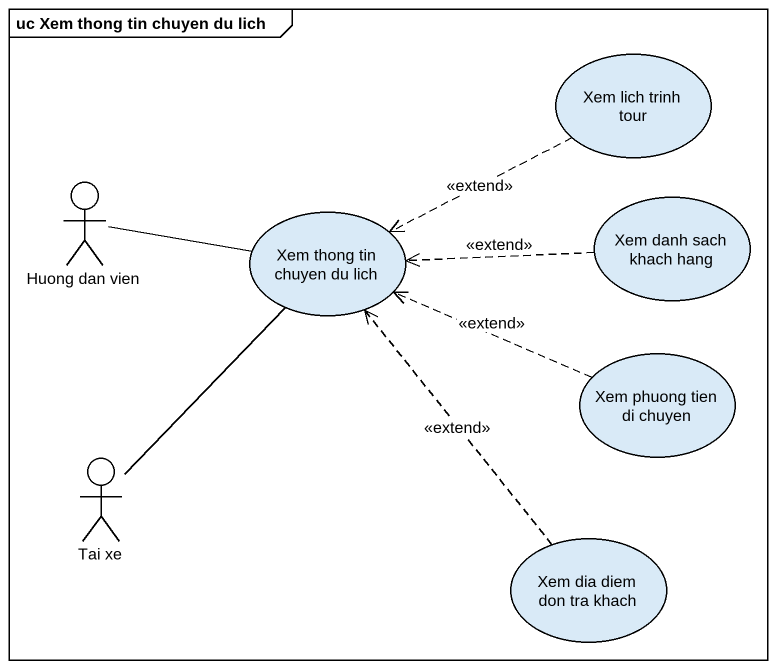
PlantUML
@startuml
mainframe uc Xem thong tin chuyen du lich
usecase "Xem lich trinh tour" as Xem_lich_trinh_tour
actor "Huong dan vien" as Huong_dan_vien
usecase "Xem danh sach khach hang" as Xem_danh_sach_khach_hang
usecase "Xem thong tin chuyen du lich" as Xem_thong_tin_chuyen_du_lich
usecase "Xem phuong tien di chuyen" as Xem_phuong_tien_di_chuyen
actor "Tai xe" as Tai_xe
usecase "Xem dia diem don tra khach" as Xem_dia_diem_don_tra_khach
Xem_lich_trinh_tour .left.> Xem_thong_tin_chuyen_du_lich : <<extend>>
Huong_dan_vien -right- Xem_thong_tin_chuyen_du_lich
Xem_danh_sach_khach_hang .left.> Xem_thong_tin_chuyen_du_lich : <<extend>>
Xem_phuong_tien_di_chuyen .left.> Xem_thong_tin_chuyen_du_lich : <<extend>>
Tai_xe -up- Xem_thong_tin_chuyen_du_lich
Xem_dia_diem_don_tra_khach .up.> Xem_thong_tin_chuyen_du_lich : <<extend>>
@enduml
